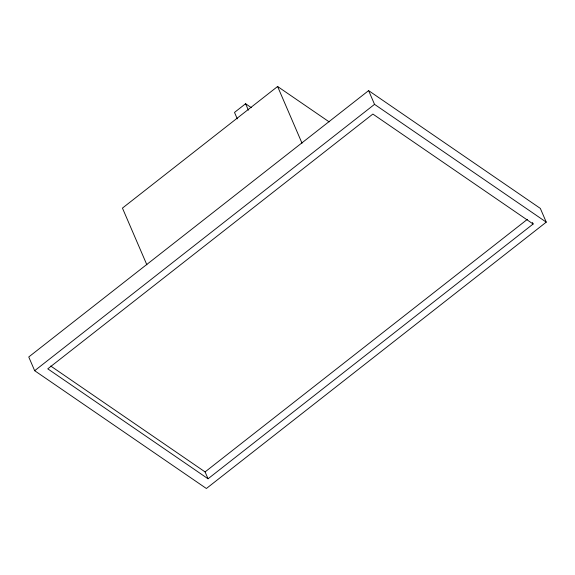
<?xml version="1.0" encoding="UTF-8"?>
<svg xmlns="http://www.w3.org/2000/svg" width="575" height="575" viewBox="0 0 575 575"><rect width="100%" height="100%" fill="white"/><g stroke="black" fill="none" stroke-linecap="round" stroke-linejoin="round"><path stroke-width="0.86" d="M251.318 107.662L245.59 103.73L234.507 112.42L237.295 118.881M329.173 121.878L277.603 86.502L122.446 208.1L146.862 264.795M368.618 90.613L28.75 356.967L34.665 370.702L206.382 488.498L546.25 222.144L540.335 208.409L368.618 90.613L374.533 104.348L546.25 222.144M34.665 370.702L374.533 104.348M50.729 366.023L205.088 471.917L527.354 219.355M533.14 224.006L372.866 114.058L47.775 368.841L208.049 478.781L533.14 224.006L532.479 222.482M277.603 86.502L302.019 143.197M245.59 103.73L248.378 110.192M205.088 471.917L208.049 478.781"/></g></svg>
